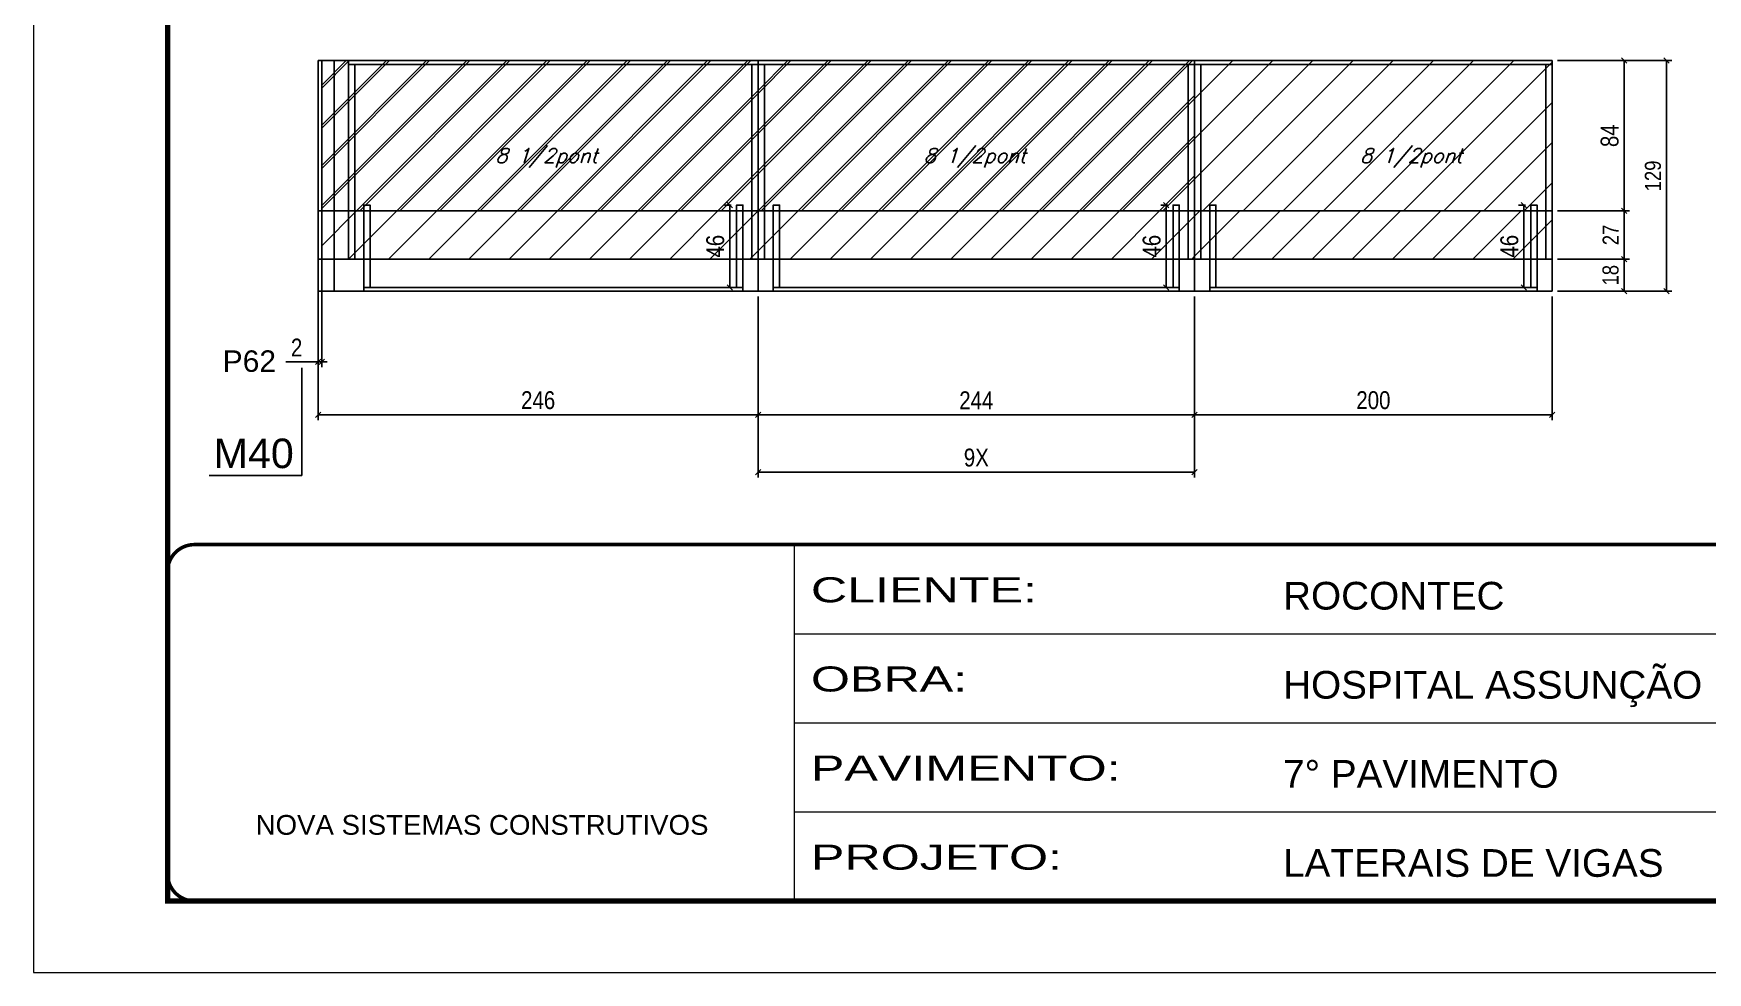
# Model space of a CAD drawing. Extents: x -20960 to -5926, y -2106 to 21915.
# Drawn here: x -9023 to -8088, y 13974 to 14499 of the extents above; entities that cross this region are included whole.
import ezdxf

# ---------------------------------------------------------------- set-up
doc = ezdxf.new("R2010")
doc.units = 0
doc.linetypes.add('CONTINUO', pattern=[0])
doc.linetypes.add('DASHED', pattern=[0.75, 0.5, -0.25])
for name, color, linetype in [('5', 5, 'Continuous'), ('COTA', 241, 'Continuous'), ('NOMENCLATURA', 7, 'Continuous'), ('Painéis', 200, 'Continuous'), ('Reaproveitamento', 251, 'Continuous'), ('SARR_2.2x7', 40, 'Continuous'), ('SARR_3.5x7', 81, 'Continuous'), ('texto', 7, 'Continuous')]:
    doc.layers.add(name, color=color, linetype=linetype)
doc.layers.add('Folhas', color=255, linetype='Continuous', lineweight=9)
doc.layers.add('SARRAFO DE PRESSAO', color=251, linetype='DASHED', lineweight=9)
doc.styles.add('ARIAL', font='arial.ttf')
doc.styles.add('COTA TECNICA', font='techl___.ttf', dxfattribs={"height": 10})
doc.styles.add('COTA TECNICA-50', font='techl___.ttf', dxfattribs={"height": 9})
doc.styles.add('Romans', font='romans.shx')
doc.styles.get("Standard").update_dxf_attribs({"font": 'arial.ttf'})
doc.styles.add('Tecnologia', font='')
doc.styles.get('Tecnologia').set_extended_font_data('Forgotten Futurist')
doc.dimstyles.new('COTA PAINEL-50', dxfattribs={"dimtxt": 9, "dimasz": 3, "dimexe": 3, "dimexo": 3, "dimgap": 3, "dimtad": 1, "dimdec": 1, "dimzin": 12, "dimdsep": 46, "dimtxsty": 'COTA TECNICA-50', "dimblk1": 'OBLIQUE', "dimblk2": 'OBLIQUE', "dimsah": 1, "dimcen": 0.9, "dimclrd": 4, "dimclre": 4, "dimclrt": 240, "dimadec": 1, "dimazin": 3, "dimtfac": 1, "dimtdec": 1, "dimtmove": 0, "dimatfit": 3, "dimfxl": 1, "dimtolj": 1, "dimtzin": 12, "dimarcsym": 0})
doc.dimstyles.new('PAINEL', dxfattribs={"dimtxt": 10, "dimasz": 3, "dimexe": 3, "dimexo": 3, "dimgap": 3, "dimtad": 1, "dimdec": 1, "dimzin": 12, "dimdsep": 46, "dimtxsty": 'COTA TECNICA', "dimblk1": 'OBLIQUE', "dimblk2": 'OBLIQUE', "dimsah": 1, "dimcen": 0.9, "dimclrd": 4, "dimclre": 4, "dimclrt": 240, "dimadec": 1, "dimazin": 3, "dimtfac": 1, "dimtdec": 1, "dimtmove": 0, "dimatfit": 3, "dimfxl": 1, "dimtolj": 1, "dimtzin": 12, "dimarcsym": 0})
pattern_1 = [(45, (-2095.983, -3820.181), (-11.22532, 11.22532), [])]
pattern_2 = [(45, (-470.483, -374.456), (-11.22532, 11.22532), [])]

# ---------------------------------------------------------------- blocks, each defined once
blk = doc.blocks.new('9999999999')
at = {"color": 30, "linetype": 'CONTINUO'}
for p, q in [((98564.56, 34230.21), (98564.56, 34429.45)), ((98564.56, 34379.64), (99583.98, 34379.64)), ((98564.56, 34329.83), (99487.98, 34329.83)), ((98564.56, 34280.02), (99487.98, 34280.02))]:
    blk.add_line(p, q, dxfattribs=at)
at = {"color": 30, "linetype": 'CONTINUO', "const_width": 2}
blk.add_lwpolyline([(99583.98, 34230.21), (99583.98, 34414.45, 0.414214), (99568.98, 34429.45), (98228.98, 34429.45, 0.414214), (98213.98, 34414.45), (98213.98, 34245.21, 0.414214), (98228.98, 34230.21), (99583.98, 34230.21)], format="xyb", dxfattribs=at)
at = {"layer": 'Folhas'}
blk.add_lwpolyline([(98138.98, 34190.21), (99623.98, 34190.21), (99623.98, 35240.21), (98138.98, 35240.21)], close=True, dxfattribs=at)
at = {"layer": 'Folhas', "color": 30, "const_width": 3}
blk.add_lwpolyline([(98213.98, 34230.21), (99583.98, 34230.21), (99583.98, 35200.21), (98213.98, 35200.21)], close=True, dxfattribs=at)
at = {"color": 7, "linetype": 'Continuous', "ltscale": 5, "style": 'ARIAL'}
for s, height, p in [('ROCONTEC', 15.483, (98837.68, 34393.13)), ('HOSPITAL ASSUNÇÃO', 15.4829, (98837.68, 34343.32)), ('7° PAVIMENTO', 15.4829, (98837.68, 34293.51)), ('NOVA SISTEMAS CONSTRUTIVOS', 11.0592, (98263.19, 34267.21)), ('LATERAIS DE VIGAS', 15.4829, (98837.68, 34243.7))]:
    blk.add_text(s, height=height, dxfattribs=at).set_placement(p)
at = {"layer": 'Folhas', "color": 7, "style": 'Tecnologia', "width": 1.5}
for s, p in [('CLIENTE:', (98573.65, 34397.17)), ('OBRA:', (98573.65, 34347.31)), ('PAVIMENTO:', (98573.65, 34297.5)), ('PROJETO:', (98573.65, 34247.69))]:
    blk.add_text(s, height=14, dxfattribs=at).set_placement(p)
blk = doc.blocks.new('_Oblique')
at = {"color": 0, "linetype": 'ByBlock', "lineweight": -2}
blk.add_line((-0.5, -0.5), (0.5, 0.5), dxfattribs=at)
blk = doc.blocks.new('*D782')
at = {"layer": 'COTA', "color": 4, "lineweight": -2, "ltscale": 25, "transparency": 16777216}
for p, q in [((-8864.33, 14378.8), (-8864.33, 14282.77)), ((-8618.33, 14351.8), (-8618.33, 14282.77)), ((-8864.33, 14285.77), (-8618.33, 14285.77))]:
    blk.add_line(p, q, dxfattribs=at)
at = {"layer": 'Defpoints', "color": 0, "ltscale": 25, "transparency": 16777216}
for p in [(-8864.33, 14381.8), (-8618.33, 14354.8), (-8618.33, 14285.77)]:
    blk.add_point(p, dxfattribs=at)
at = {"layer": 'COTA', "color": 4, "lineweight": -2, "ltscale": 25, "transparency": 16777216, "xscale": 3, "yscale": 3, "zscale": 3, "rotation": 180}
blk.add_blockref('_Oblique', (-8864.33, 14285.77), dxfattribs=at)
at = {"layer": 'COTA', "color": 4, "lineweight": -2, "ltscale": 25, "transparency": 16777216, "xscale": 3, "yscale": 3, "zscale": 3}
blk.add_blockref('_Oblique', (-8618.33, 14285.77), dxfattribs=at)
at = {"layer": 'COTA', "color": 240, "ltscale": 25, "transparency": 16777216, "insert": (-8741.33, 14293.87), "char_height": 10, "attachment_point": 5, "style": 'COTA TECNICA'}
blk.add_mtext('\\A1;246', dxfattribs=at)
blk = doc.blocks.new('*D783')
at = {"layer": 'COTA', "color": 4, "lineweight": -2, "ltscale": 25, "transparency": 16777216}
for p, q in [((-8618.33, 14351.8), (-8618.33, 14282.77)), ((-8374.33, 14351.8), (-8374.33, 14282.77)), ((-8618.33, 14285.77), (-8374.33, 14285.77))]:
    blk.add_line(p, q, dxfattribs=at)
at = {"layer": 'Defpoints', "color": 0, "ltscale": 25, "transparency": 16777216}
for p in [(-8618.33, 14354.8), (-8374.33, 14354.8), (-8374.33, 14285.77)]:
    blk.add_point(p, dxfattribs=at)
at = {"layer": 'COTA', "color": 4, "lineweight": -2, "ltscale": 25, "transparency": 16777216, "xscale": 3, "yscale": 3, "zscale": 3, "rotation": 180}
blk.add_blockref('_Oblique', (-8618.33, 14285.77), dxfattribs=at)
at = {"layer": 'COTA', "color": 4, "lineweight": -2, "ltscale": 25, "transparency": 16777216, "xscale": 3, "yscale": 3, "zscale": 3}
blk.add_blockref('_Oblique', (-8374.33, 14285.77), dxfattribs=at)
at = {"layer": 'COTA', "color": 240, "ltscale": 25, "transparency": 16777216, "insert": (-8496.33, 14293.84), "char_height": 10, "attachment_point": 5, "style": 'COTA TECNICA'}
blk.add_mtext('\\A1;244', dxfattribs=at)
blk = doc.blocks.new('*D784')
at = {"layer": 'COTA', "color": 4, "lineweight": -2, "ltscale": 25, "transparency": 16777216}
for p, q in [((-8618.33, 14351.8), (-8618.33, 14250.71)), ((-8374.33, 14351.8), (-8374.33, 14250.71)), ((-8618.33, 14253.71), (-8374.33, 14253.71))]:
    blk.add_line(p, q, dxfattribs=at)
at = {"layer": 'Defpoints', "color": 0, "ltscale": 25, "transparency": 16777216}
for p in [(-8618.33, 14354.8), (-8374.33, 14354.8), (-8374.33, 14253.71)]:
    blk.add_point(p, dxfattribs=at)
at = {"layer": 'COTA', "color": 4, "lineweight": -2, "ltscale": 25, "transparency": 16777216, "xscale": 3, "yscale": 3, "zscale": 3, "rotation": 180}
blk.add_blockref('_Oblique', (-8618.33, 14253.71), dxfattribs=at)
at = {"layer": 'COTA', "color": 4, "lineweight": -2, "ltscale": 25, "transparency": 16777216, "xscale": 3, "yscale": 3, "zscale": 3}
blk.add_blockref('_Oblique', (-8374.33, 14253.71), dxfattribs=at)
at = {"layer": 'COTA', "color": 240, "ltscale": 25, "transparency": 16777216, "insert": (-8496.33, 14261.79), "char_height": 10, "attachment_point": 5, "style": 'COTA TECNICA'}
blk.add_mtext('\\A1;9X', dxfattribs=at)
blk = doc.blocks.new('*D785')
at = {"layer": 'COTA', "color": 4, "lineweight": -2, "ltscale": 25, "transparency": 16777216}
for p, q in [((-8864.33, 14378.8), (-8864.33, 14312.35)), ((-8862.33, 14378.8), (-8862.33, 14312.35)), ((-8864.33, 14315.35), (-8882.44, 14315.35)), ((-8862.33, 14315.35), (-8864.33, 14315.35)), ((-8862.33, 14315.35), (-8859.33, 14315.35))]:
    blk.add_line(p, q, dxfattribs=at)
at = {"layer": 'Defpoints', "color": 0, "ltscale": 25, "transparency": 16777216}
for p in [(-8864.33, 14381.8), (-8862.33, 14381.8), (-8864.33, 14315.35)]:
    blk.add_point(p, dxfattribs=at)
at = {"layer": 'COTA', "color": 4, "lineweight": -2, "ltscale": 25, "transparency": 16777216, "xscale": 3, "yscale": 3, "zscale": 3}
blk.add_blockref('_Oblique', (-8864.33, 14315.35), dxfattribs=at)
at = {"layer": 'COTA', "color": 4, "lineweight": -2, "ltscale": 25, "transparency": 16777216, "xscale": 3, "yscale": 3, "zscale": 3, "rotation": 180}
blk.add_blockref('_Oblique', (-8862.33, 14315.35), dxfattribs=at)
at = {"layer": 'COTA', "color": 240, "ltscale": 25, "transparency": 16777216, "insert": (-8876.38, 14323.35), "char_height": 10, "attachment_point": 5, "style": 'COTA TECNICA'}
blk.add_mtext('\\A1;2', dxfattribs=at)
blk = doc.blocks.new('*D786')
at = {"layer": 'COTA', "color": 4, "lineweight": -2, "ltscale": 25, "transparency": 16777216}
for p, q in [((-8374.33, 14351.8), (-8374.33, 14282.77)), ((-8174.33, 14351.8), (-8174.33, 14282.77)), ((-8374.33, 14285.77), (-8174.33, 14285.77))]:
    blk.add_line(p, q, dxfattribs=at)
at = {"layer": 'Defpoints', "color": 0, "ltscale": 25, "transparency": 16777216}
for p in [(-8374.33, 14354.8), (-8174.33, 14354.8), (-8174.33, 14285.77)]:
    blk.add_point(p, dxfattribs=at)
at = {"layer": 'COTA', "color": 4, "lineweight": -2, "ltscale": 25, "transparency": 16777216, "xscale": 3, "yscale": 3, "zscale": 3, "rotation": 180}
blk.add_blockref('_Oblique', (-8374.33, 14285.77), dxfattribs=at)
at = {"layer": 'COTA', "color": 4, "lineweight": -2, "ltscale": 25, "transparency": 16777216, "xscale": 3, "yscale": 3, "zscale": 3}
blk.add_blockref('_Oblique', (-8174.33, 14285.77), dxfattribs=at)
at = {"layer": 'COTA', "color": 240, "ltscale": 25, "transparency": 16777216, "insert": (-8274.33, 14293.87), "char_height": 10, "attachment_point": 5, "style": 'COTA TECNICA'}
blk.add_mtext('\\A1;200', dxfattribs=at)
blk = doc.blocks.new('*D793')
at = {"layer": 'COTA', "color": 4, "lineweight": -2, "ltscale": 25, "transparency": 16777216}
for p, q in [((-8171.33, 14483.8), (-8131.1, 14483.8)), ((-8134.1, 14399.8), (-8134.1, 14483.8)), ((-8171.33, 14399.8), (-8131.1, 14399.8))]:
    blk.add_line(p, q, dxfattribs=at)
at = {"layer": 'Defpoints', "color": 0, "ltscale": 25, "transparency": 16777216}
for p in [(-8174.33, 14483.8), (-8134.1, 14483.8), (-8174.33, 14399.8)]:
    blk.add_point(p, dxfattribs=at)
at = {"layer": 'COTA', "color": 4, "lineweight": -2, "ltscale": 25, "transparency": 16777216, "xscale": 3, "yscale": 3, "zscale": 3}
for p, rotation in [((-8134.1, 14483.8), 90), ((-8134.1, 14399.8), 270)]:
    blk.add_blockref('_Oblique', p, dxfattribs=dict(at, rotation=rotation))
at = {"layer": 'COTA', "color": 240, "ltscale": 25, "transparency": 16777216, "insert": (-8142.19, 14441.8), "char_height": 10, "attachment_point": 5, "rotation": 90, "style": 'COTA TECNICA'}
blk.add_mtext('\\A1;84', dxfattribs=at)
blk = doc.blocks.new('*D791')
at = {"layer": 'COTA', "color": 4, "lineweight": -2, "transparency": 16777216}
for p, q in [((-8171.33, 14399.8), (-8131.1, 14399.8)), ((-8134.1, 14372.8), (-8134.1, 14399.8)), ((-8171.33, 14372.8), (-8131.1, 14372.8))]:
    blk.add_line(p, q, dxfattribs=at)
at = {"layer": 'Defpoints', "color": 0, "transparency": 16777216}
for p in [(-8174.33, 14399.8), (-8134.1, 14399.8), (-8174.33, 14372.8)]:
    blk.add_point(p, dxfattribs=at)
at = {"layer": 'COTA', "color": 4, "lineweight": -2, "transparency": 16777216, "xscale": 3, "yscale": 3, "zscale": 3}
for p, rotation in [((-8134.1, 14399.8), 90), ((-8134.1, 14372.8), 270)]:
    blk.add_blockref('_Oblique', p, dxfattribs=dict(at, rotation=rotation))
at = {"layer": 'COTA', "color": 240, "transparency": 16777216, "insert": (-8141.66, 14386.3), "char_height": 9, "attachment_point": 5, "rotation": 90, "style": 'COTA TECNICA-50'}
blk.add_mtext('\\A1;27', dxfattribs=at)
blk = doc.blocks.new('*D792')
at = {"layer": 'COTA', "color": 4, "lineweight": -2, "transparency": 16777216}
for p, q in [((-8171.33, 14483.8), (-8107.4, 14483.8)), ((-8110.4, 14354.8), (-8110.4, 14483.8)), ((-8171.33, 14354.8), (-8107.4, 14354.8))]:
    blk.add_line(p, q, dxfattribs=at)
at = {"layer": 'Defpoints', "color": 0, "transparency": 16777216}
for p in [(-8174.33, 14483.8), (-8110.4, 14483.8), (-8174.33, 14354.8)]:
    blk.add_point(p, dxfattribs=at)
at = {"layer": 'COTA', "color": 4, "lineweight": -2, "transparency": 16777216, "xscale": 3, "yscale": 3, "zscale": 3}
for p, rotation in [((-8110.4, 14483.8), 90), ((-8110.4, 14354.8), 270)]:
    blk.add_blockref('_Oblique', p, dxfattribs=dict(at, rotation=rotation))
at = {"layer": 'COTA', "color": 240, "transparency": 16777216, "insert": (-8117.98, 14419.3), "char_height": 9, "attachment_point": 5, "rotation": 90, "style": 'COTA TECNICA-50'}
blk.add_mtext('\\A1;129', dxfattribs=at)
blk = doc.blocks.new('*D790')
at = {"layer": 'COTA', "color": 4, "lineweight": -2, "ltscale": 25, "transparency": 16777216}
for p, q in [((-8633.33, 14403), (-8637.16, 14403)), ((-8634.16, 14403), (-8634.16, 14357)), ((-8633.33, 14357), (-8637.16, 14357))]:
    blk.add_line(p, q, dxfattribs=at)
at = {"layer": 'Defpoints', "color": 0, "ltscale": 25, "transparency": 16777216}
for p in [(-8630.33, 14403), (-8634.16, 14357), (-8630.33, 14357)]:
    blk.add_point(p, dxfattribs=at)
at = {"layer": 'COTA', "color": 4, "lineweight": -2, "ltscale": 25, "transparency": 16777216, "xscale": 3, "yscale": 3, "zscale": 3}
for p, rotation in [((-8634.16, 14403), 90), ((-8634.16, 14357), 270)]:
    blk.add_blockref('_Oblique', p, dxfattribs=dict(at, rotation=rotation))
at = {"layer": 'COTA', "color": 240, "ltscale": 25, "transparency": 16777216, "insert": (-8642.26, 14380), "char_height": 10, "attachment_point": 5, "rotation": 90, "style": 'COTA TECNICA'}
blk.add_mtext('\\A1;46', dxfattribs=at)
blk = doc.blocks.new('*D788')
at = {"layer": 'COTA', "color": 4, "lineweight": -2, "ltscale": 25, "transparency": 16777216}
for p, q in [((-8389.33, 14403), (-8393.16, 14403)), ((-8390.16, 14403), (-8390.16, 14357)), ((-8389.33, 14357), (-8393.16, 14357))]:
    blk.add_line(p, q, dxfattribs=at)
at = {"layer": 'Defpoints', "color": 0, "ltscale": 25, "transparency": 16777216}
for p in [(-8386.33, 14403), (-8390.16, 14357), (-8386.33, 14357)]:
    blk.add_point(p, dxfattribs=at)
at = {"layer": 'COTA', "color": 4, "lineweight": -2, "ltscale": 25, "transparency": 16777216, "xscale": 3, "yscale": 3, "zscale": 3}
for p, rotation in [((-8390.16, 14403), 90), ((-8390.16, 14357), 270)]:
    blk.add_blockref('_Oblique', p, dxfattribs=dict(at, rotation=rotation))
at = {"layer": 'COTA', "color": 240, "ltscale": 25, "transparency": 16777216, "insert": (-8398.26, 14380), "char_height": 10, "attachment_point": 5, "rotation": 90, "style": 'COTA TECNICA'}
blk.add_mtext('\\A1;46', dxfattribs=at)
blk = doc.blocks.new('*D789')
at = {"layer": 'COTA', "color": 4, "lineweight": -2, "ltscale": 25, "transparency": 16777216}
for p, q in [((-8189.33, 14403), (-8193.16, 14403)), ((-8190.16, 14403), (-8190.16, 14357)), ((-8189.33, 14357), (-8193.16, 14357))]:
    blk.add_line(p, q, dxfattribs=at)
at = {"layer": 'Defpoints', "color": 0, "ltscale": 25, "transparency": 16777216}
for p in [(-8186.33, 14403), (-8190.16, 14357), (-8186.33, 14357)]:
    blk.add_point(p, dxfattribs=at)
at = {"layer": 'COTA', "color": 4, "lineweight": -2, "ltscale": 25, "transparency": 16777216, "xscale": 3, "yscale": 3, "zscale": 3}
for p, rotation in [((-8190.16, 14403), 90), ((-8190.16, 14357), 270)]:
    blk.add_blockref('_Oblique', p, dxfattribs=dict(at, rotation=rotation))
at = {"layer": 'COTA', "color": 240, "ltscale": 25, "transparency": 16777216, "insert": (-8198.26, 14380), "char_height": 10, "attachment_point": 5, "rotation": 90, "style": 'COTA TECNICA'}
blk.add_mtext('\\A1;46', dxfattribs=at)
blk = doc.blocks.new('*D787')
at = {"layer": 'COTA', "color": 4, "lineweight": -2, "transparency": 16777216}
for p, q in [((-8171.33, 14372.8), (-8131.1, 14372.8)), ((-8134.1, 14354.8), (-8134.1, 14372.8)), ((-8171.33, 14354.8), (-8131.1, 14354.8))]:
    blk.add_line(p, q, dxfattribs=at)
at = {"layer": 'Defpoints', "color": 0, "transparency": 16777216}
for p in [(-8174.33, 14372.8), (-8134.1, 14372.8), (-8174.33, 14354.8)]:
    blk.add_point(p, dxfattribs=at)
at = {"layer": 'COTA', "color": 4, "lineweight": -2, "transparency": 16777216, "xscale": 3, "yscale": 3, "zscale": 3}
for p, rotation in [((-8134.1, 14372.8), 90), ((-8134.1, 14354.8), 270)]:
    blk.add_blockref('_Oblique', p, dxfattribs=dict(at, rotation=rotation))
at = {"layer": 'COTA', "color": 240, "transparency": 16777216, "insert": (-8141.68, 14363.8), "char_height": 9, "attachment_point": 5, "rotation": 90, "style": 'COTA TECNICA-50'}
blk.add_mtext('\\A1;18', dxfattribs=at)

msp = doc.modelspace()

# ---------------------------------------------------------------- hatches: boundary and pattern name
at = {"layer": 'Reaproveitamento'}
h = msp.add_hatch(dxfattribs=at)
h.set_pattern_fill('ANSI31', color=256, scale=5)
h.set_pattern_definition(pattern_1)
h.paths.add_polyline_path([(-8618.33, 14399.8), (-8618.33, 14483.8), (-8862.33, 14483.8), (-8862.33, 14399.8)])
at = {"layer": 'Reaproveitamento', "transparency": 33554684}
h = msp.add_hatch(dxfattribs=at)
h.set_pattern_fill('ANSI31', color=256, scale=5)
h.set_pattern_definition(pattern_2)
h.paths.add_polyline_path([(-8618.33, 14399.8), (-8618.33, 14483.8), (-8862.33, 14483.8), (-8862.33, 14399.8)])
at = {"layer": 'Reaproveitamento'}
h = msp.add_hatch(dxfattribs=at)
h.set_pattern_fill('ANSI31', color=256, scale=5)
h.set_pattern_definition(pattern_1)
h.paths.add_polyline_path([(-8374.33, 14399.8), (-8374.33, 14483.8), (-8618.33, 14483.8), (-8618.33, 14399.8)])
at = {"layer": 'Reaproveitamento', "transparency": 33554684}
h = msp.add_hatch(dxfattribs=at)
h.set_pattern_fill('ANSI31', color=256, scale=5)
h.set_pattern_definition(pattern_2)
h.paths.add_polyline_path([(-8618.33, 14483.8), (-8618.33, 14399.8), (-8374.33, 14399.8), (-8374.33, 14483.8)])
at = {"layer": 'Reaproveitamento'}
h = msp.add_hatch(dxfattribs=at)
h.set_pattern_fill('ANSI31', color=256, scale=5)
h.set_pattern_definition(pattern_1)
h.paths.add_polyline_path([(-8174.33, 14399.8), (-8174.33, 14483.8), (-8374.33, 14483.8), (-8374.33, 14399.8)])
at = {"layer": 'Reaproveitamento', "transparency": 33554684}
h = msp.add_hatch(dxfattribs=at)
h.set_pattern_fill('ANSI31', color=256, scale=5)
h.set_pattern_definition(pattern_2)
h.paths.add_polyline_path([(-8862.33, 14399.8), (-8862.33, 14372.8), (-8618.33, 14372.8), (-8618.33, 14399.8)])
h = msp.add_hatch(dxfattribs=at)
h.set_pattern_fill('ANSI31', color=256, scale=5)
h.set_pattern_definition(pattern_2)
h.paths.add_polyline_path([(-8374.33, 14372.8), (-8374.33, 14399.8), (-8618.33, 14399.8), (-8618.33, 14372.8)])
h = msp.add_hatch(dxfattribs=at)
h.set_pattern_fill('ANSI31', color=256, scale=5)
h.set_pattern_definition(pattern_2)
h.paths.add_polyline_path([(-8174.33, 14372.8), (-8174.33, 14399.8), (-8374.33, 14399.8), (-8374.33, 14372.8)])

# ---------------------------------------------------------------- linework, layer by layer
at = {"layer": 'NOMENCLATURA', "linetype": 'Continuous'}
for p, q in [((-8873.38, 14251.75), (-8873.38, 14312.1)), ((-8925.29, 14251.75), (-8873.38, 14251.75))]:
    msp.add_line(p, q, dxfattribs=at)
at = {"layer": 'Painéis'}
for p, q in [((-8864.33, 14483.8), (-8174.33, 14483.8)), ((-8864.33, 14399.8), (-8174.33, 14399.8)), ((-8864.33, 14372.8), (-8174.33, 14372.8)), ((-8864.33, 14354.8), (-8174.33, 14354.8))]:
    msp.add_line(p, q, dxfattribs=at)
at = {"layer": 'Painéis', "ltscale": 25}
for p, q in [((-8864.33, 14354.8), (-8864.33, 14483.8)), ((-8862.33, 14372.8), (-8862.33, 14483.8)), ((-8618.33, 14354.8), (-8618.33, 14483.8)), ((-8374.33, 14354.8), (-8374.33, 14483.8)), ((-8174.33, 14354.8), (-8174.33, 14483.8))]:
    msp.add_line(p, q, dxfattribs=at)
at = {"layer": 'SARR_2.2x7', "linetype": 'Continuous'}
for p, q in [((-8855.33, 14483.8), (-8855.33, 14399.8)), ((-8847.33, 14481.6), (-8618.33, 14481.6)), ((-8374.33, 14481.6), (-8618.33, 14481.6)), ((-8174.33, 14481.6), (-8374.33, 14481.6)), ((-8855.33, 14399.8), (-8855.33, 14372.8)), ((-8855.33, 14372.8), (-8855.33, 14354.8))]:
    msp.add_line(p, q, dxfattribs=at)
at = {"layer": 'SARR_2.2x7', "linetype": 'Continuous', "ltscale": 50}
for p, q in [((-8838.83, 14357), (-8626.83, 14357)), ((-8609.83, 14357), (-8382.83, 14357)), ((-8365.83, 14357), (-8182.83, 14357))]:
    msp.add_line(p, q, dxfattribs=at)
at = {"layer": 'SARR_3.5x7'}
for p, q in [((-8847.33, 14483.8), (-8847.33, 14372.8)), ((-8843.83, 14481.6), (-8843.83, 14372.8)), ((-8621.83, 14481.6), (-8621.83, 14372.8)), ((-8614.83, 14481.6), (-8614.83, 14372.8)), ((-8377.83, 14481.6), (-8377.83, 14372.8)), ((-8370.83, 14481.6), (-8370.83, 14372.8)), ((-8177.83, 14481.6), (-8177.83, 14372.8)), ((-8618.33, 14399.8), (-8618.33, 14372.8)), ((-8374.33, 14399.8), (-8374.33, 14372.8)), ((-8174.33, 14399.8), (-8174.33, 14372.8))]:
    msp.add_line(p, q, dxfattribs=at)
at = {"layer": 'SARR_3.5x7', "ltscale": 25}
for p, q in [((-8843.83, 14372.8), (-8847.33, 14372.8)), ((-8618.33, 14372.8), (-8621.83, 14372.8)), ((-8614.83, 14372.8), (-8618.33, 14372.8)), ((-8374.33, 14372.8), (-8377.83, 14372.8)), ((-8370.83, 14372.8), (-8374.33, 14372.8)), ((-8174.33, 14372.8), (-8177.83, 14372.8))]:
    msp.add_line(p, q, dxfattribs=at)
at = {"layer": 'SARR_3.5x7'}
for points in [[(-8835.33, 14357), (-8835.33, 14403), (-8838.83, 14403), (-8838.83, 14354.8)], [(-8630.33, 14357), (-8630.33, 14403), (-8626.83, 14403), (-8626.83, 14354.8)], [(-8606.33, 14357), (-8606.33, 14403), (-8609.83, 14403), (-8609.83, 14354.8)], [(-8386.33, 14357), (-8386.33, 14403), (-8382.83, 14403), (-8382.83, 14354.8)], [(-8362.33, 14357), (-8362.33, 14403), (-8365.83, 14403), (-8365.83, 14354.8)], [(-8186.33, 14357), (-8186.33, 14403), (-8182.83, 14403), (-8182.83, 14354.8)]]:
    msp.add_lwpolyline(points, dxfattribs=at)

# ---------------------------------------------------------------- block references
at = {"layer": 'SARRAFO DE PRESSAO', "color": 6, "linetype": 'ByBlock'}
msp.add_blockref('9999999999', (-107162.48, -20216.26), dxfattribs=at)

# ---------------------------------------------------------------- texts
at = {"layer": '5', "linetype": 'Continuous'}
msp.add_text('P62', height=12, rotation=0.00004, dxfattribs=at).set_placement((-8917.71, 14309.76))
at = {"layer": 'NOMENCLATURA', "linetype": 'Continuous'}
msp.add_text('M40', height=16.5, rotation=360, dxfattribs=at).set_placement((-8922.78, 14255.95))
at = {"layer": 'texto', "color": 2, "char_height": 8, "attachment_point": 5, "style": 'Romans'}
for insert in [(-8736.72, 14429.37), (-8497.23, 14429.37), (-8253.23, 14429.37)]:
    msp.add_mtext('{\\Q19;\\C256;8 1/2pont}', dxfattribs=dict(at, insert=insert))

# ---------------------------------------------------------------- dimensions: what is measured, and where the dimension line sits
at = {"layer": 'COTA', "ltscale": 25}
dim = msp.add_linear_dim(base=(-8134.1, 14483.8), p1=(-8174.33, 14399.8), p2=(-8174.33, 14483.8), angle=90, dimstyle='PAINEL', override={"dimtmove": 1}, dxfattribs=at)
dim.commit()
dim.dimension.update_dxf_attribs({"geometry": '*D793', "text_midpoint": (-8142.19, 14441.8)})
at = {"layer": 'COTA'}
for base, p1, p2, picture, middle in [((-8110.4, 14483.8), (-8174.33, 14354.8), (-8174.33, 14483.8), '*D792', (-8117.98, 14419.3)), ((-8134.1, 14399.8), (-8174.33, 14372.8), (-8174.33, 14399.8), '*D791', (-8141.66, 14386.3)), ((-8134.1, 14372.8), (-8174.33, 14354.8), (-8174.33, 14372.8), '*D787', (-8141.68, 14363.8))]:
    dim = msp.add_linear_dim(base=base, p1=p1, p2=p2, angle=90, dimstyle='COTA PAINEL-50', dxfattribs=at)
    dim.commit()
    dim.dimension.update_dxf_attribs({"geometry": picture, "text_midpoint": middle})
at = {"layer": 'COTA', "ltscale": 25}
for base, p1, p2, picture, middle in [((-8634.16, 14357), (-8630.33, 14403), (-8630.33, 14357), '*D790', (-8642.26, 14380)), ((-8390.16, 14357), (-8386.33, 14403), (-8386.33, 14357), '*D788', (-8398.26, 14380)), ((-8190.16, 14357), (-8186.33, 14403), (-8186.33, 14357), '*D789', (-8198.26, 14380))]:
    dim = msp.add_linear_dim(base=base, p1=p1, p2=p2, angle=90, dimstyle='PAINEL', dxfattribs=at)
    dim.commit()
    dim.dimension.update_dxf_attribs({"geometry": picture, "text_midpoint": middle})
for base, p1, p2, picture, middle in [((-8864.33, 14315.35), (-8862.33, 14381.8), (-8864.33, 14381.8), '*D785', (-8876.38, 14323.35)), ((-8618.33, 14285.77), (-8864.33, 14381.8), (-8618.33, 14354.8), '*D782', (-8741.33, 14293.87)), ((-8374.33, 14285.77), (-8618.33, 14354.8), (-8374.33, 14354.8), '*D783', (-8496.33, 14293.84)), ((-8174.33, 14285.77), (-8374.33, 14354.8), (-8174.33, 14354.8), '*D786', (-8274.33, 14293.87))]:
    dim = msp.add_linear_dim(base=base, p1=p1, p2=p2, dimstyle='PAINEL', dxfattribs=at)
    dim.commit()
    dim.dimension.update_dxf_attribs({"geometry": picture, "text_midpoint": middle})
dim = msp.add_linear_dim(base=(-8374.33, 14253.71), p1=(-8618.33, 14354.8), p2=(-8374.33, 14354.8), text='9X', dimstyle='PAINEL', dxfattribs=at)
dim.commit()
dim.dimension.update_dxf_attribs({"geometry": '*D784', "text_midpoint": (-8496.33, 14261.79)})

doc.saveas('drawing.dxf')
